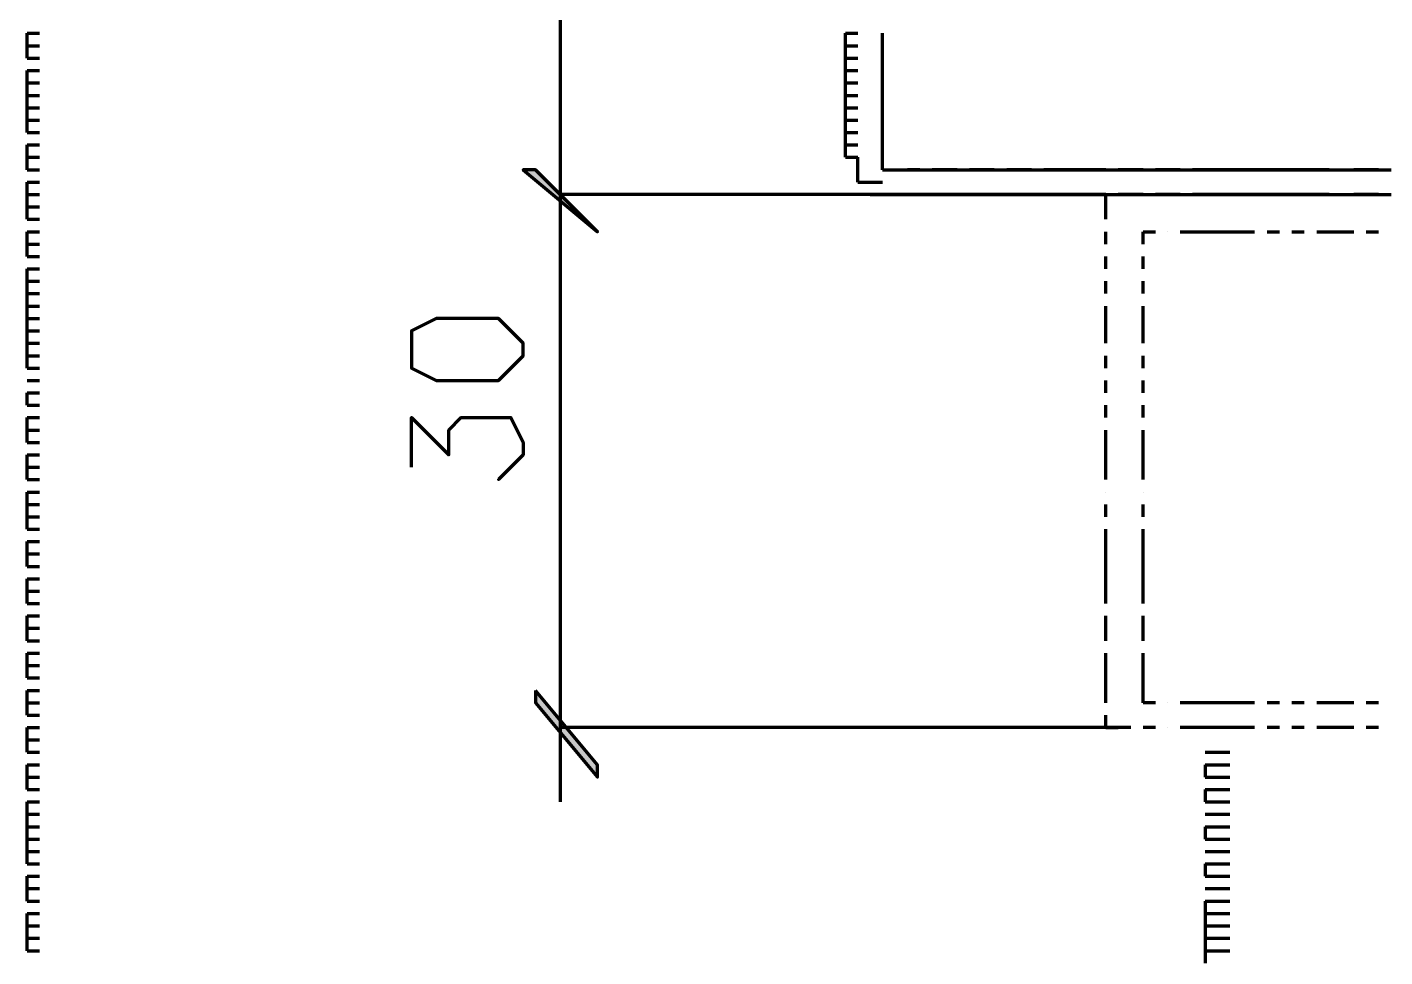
# Model space of a CAD drawing. Header units: inches. Extents: x 16 to 776, y 37 to 575.
# Drawn here: x 245.83 to 264.08, y 342.75 to 355.25 of the extents above; entities that cross this region are included whole.
import ezdxf

# ---------------------------------------------------------------- set-up
doc = ezdxf.new("R2010")
doc.units = ezdxf.units.IN
doc.header["$MEASUREMENT"] = 0
doc.layers.add('H', color=7, linetype='CONTINUOUS', lineweight=100)
doc.layers.add('P', color=250, linetype='CONTINUOUS', lineweight=100)

msp = doc.modelspace()

# ---------------------------------------------------------------- hatches: boundary and pattern name
at = {"layer": 'H', "linetype": 'Continuous'}
for points in [[(252.667, 353.333), (252.5, 353.333), (253.5, 352.5)], [(252.667, 346.333), (252.667, 346.167), (253.5, 345.333)], [(252.667, 346.167), (253.5, 345.333), (253.5, 345.167)]]:
    msp.add_hatch(color=0, dxfattribs=at).paths.add_polyline_path(points)

# ---------------------------------------------------------------- linework, layer by layer
at = {"layer": 'P', "color": 0, "linetype": 'Continuous'}
for points in [[(253, 389.333), (253, 352)], [(245.833, 355.167), (246, 355.167)], [(245.833, 355.167), (245.833, 355.167)], [(245.833, 355), (245.833, 355.167)], [(245.833, 355.167), (245.833, 355.167)], [(245.833, 355.167), (246, 355.167)], [(256.833, 355), (256.833, 355.167)], [(256.833, 355.167), (257, 355.167)], [(257.333, 355), (257.333, 355.167)], [(257.333, 355.167), (257.333, 355.167)], [(245.833, 355), (246, 355)], [(245.833, 355), (245.833, 355)], [(245.833, 354.833), (245.833, 355)], [(245.833, 355), (245.833, 355)], [(245.833, 355), (246, 355)], [(245.833, 355), (246, 355)], [(245.833, 355), (245.833, 355)], [(245.833, 355), (245.833, 355)], [(245.833, 355), (245.833, 355)], [(245.833, 355), (246, 355)], [(256.833, 354.833), (256.833, 355)], [(256.833, 355), (257, 355)], [(256.833, 355), (256.833, 355)], [(256.833, 355), (257, 355)], [(257.333, 354.833), (257.333, 355)], [(257.333, 355), (257.333, 355)], [(257.333, 355), (257.333, 355)], [(257.333, 355), (257.333, 355)], [(245.833, 354.833), (246, 354.833)], [(245.833, 354.833), (245.833, 354.833)], [(245.833, 354.833), (246, 354.833)], [(245.833, 354.833), (245.833, 354.833)], [(245.833, 354.833), (245.833, 354.833)], [(245.833, 354.833), (246, 354.833)], [(256.833, 354.667), (256.833, 354.833)], [(256.833, 354.833), (257, 354.833)], [(257.333, 354.667), (257.333, 354.833)], [(257.333, 354.833), (257.333, 354.833)], [(245.833, 354.667), (246, 354.667)], [(245.833, 354.667), (245.833, 354.667)], [(245.833, 354.5), (245.833, 354.667)], [(245.833, 354.667), (245.833, 354.667)], [(245.833, 354.667), (246, 354.667)], [(245.833, 354.667), (246, 354.667)], [(245.833, 354.667), (245.833, 354.667)], [(245.833, 354.667), (245.833, 354.667)], [(245.833, 354.667), (246, 354.667)], [(245.833, 354.667), (245.833, 354.667)], [(245.833, 354.667), (246, 354.667)], [(256.833, 354.5), (256.833, 354.667)], [(256.833, 354.667), (257, 354.667)], [(256.833, 354.667), (257, 354.667)], [(257.333, 354.5), (257.333, 354.667)], [(257.333, 354.667), (257.333, 354.667)], [(257.333, 354.667), (257.333, 354.667)], [(245.833, 354.5), (246, 354.5)], [(245.833, 354.5), (245.833, 354.5)], [(245.833, 354.333), (245.833, 354.5)], [(245.833, 354.5), (245.833, 354.5)], [(245.833, 354.5), (246, 354.5)], [(256.833, 354.333), (256.833, 354.5)], [(256.833, 354.5), (257, 354.5)], [(257.333, 354.333), (257.333, 354.5)], [(257.333, 354.5), (257.333, 354.5)], [(245.833, 354.333), (246, 354.333)], [(245.833, 354.333), (245.833, 354.333)], [(245.833, 354.167), (245.833, 354.333)], [(245.833, 354.333), (245.833, 354.333)], [(245.833, 354.333), (246, 354.333)], [(256.833, 354.167), (256.833, 354.333)], [(256.833, 354.333), (257, 354.333)], [(257.333, 354.167), (257.333, 354.333)], [(257.333, 354.333), (257.333, 354.333)], [(245.833, 354.167), (246, 354.167)], [(245.833, 354.167), (245.833, 354.167)], [(245.833, 354), (245.833, 354.167)], [(245.833, 354.167), (245.833, 354.167)], [(245.833, 354.167), (246, 354.167)], [(245.833, 354.167), (246, 354.167)], [(245.833, 354.167), (245.833, 354.167)], [(245.833, 354.167), (245.833, 354.167)], [(245.833, 354.167), (246, 354.167)], [(256.833, 354), (256.833, 354.167)], [(256.833, 354.167), (257, 354.167)], [(256.833, 354.167), (257, 354.167)], [(257.333, 354), (257.333, 354.167)], [(257.333, 354.167), (257.333, 354.167)], [(257.333, 354.167), (257.333, 354.167)], [(245.833, 354), (246, 354)], [(245.833, 354), (245.833, 354)], [(245.833, 353.833), (245.833, 354)], [(245.833, 354), (245.833, 354)], [(245.833, 354), (246, 354)], [(256.833, 353.833), (256.833, 354)], [(256.833, 354), (257, 354)], [(257.333, 353.833), (257.333, 354)], [(257.333, 354), (257.333, 354)], [(245.833, 353.833), (246, 353.833)], [(245.833, 353.833), (245.833, 353.833)], [(245.833, 353.833), (245.833, 353.833)], [(245.833, 353.833), (246, 353.833)], [(245.833, 353.833), (246, 353.833)], [(245.833, 353.833), (245.833, 353.833)], [(245.833, 353.833), (245.833, 353.833)], [(245.833, 353.833), (245.833, 353.833)], [(245.833, 353.833), (246, 353.833)], [(253, 353.833), (253, 344.833)], [(256.833, 353.833), (256.833, 353.833)], [(256.833, 353.833), (257, 353.833)], [(256.833, 353.667), (256.833, 353.833)], [(256.833, 353.833), (257, 353.833)], [(256.833, 353.833), (257, 353.833)], [(257.333, 353.833), (257.333, 353.833)], [(257.333, 353.833), (257.333, 353.833)], [(257.333, 353.667), (257.333, 353.833)], [(257.333, 353.833), (257.333, 353.833)], [(257.333, 353.833), (257.333, 353.833)], [(245.833, 353.667), (246, 353.667)], [(245.833, 353.667), (245.833, 353.667)], [(245.833, 353.5), (245.833, 353.667)], [(245.833, 353.667), (245.833, 353.667)], [(245.833, 353.667), (246, 353.667)], [(256.833, 353.5), (256.833, 353.667)], [(256.833, 353.667), (257, 353.667)], [(257.333, 353.5), (257.333, 353.667)], [(257.333, 353.667), (257.333, 353.667)], [(245.833, 353.5), (246, 353.5)], [(245.833, 353.5), (245.833, 353.5)], [(245.833, 353.333), (245.833, 353.5)], [(245.833, 353.5), (245.833, 353.5)], [(245.833, 353.5), (246, 353.5)], [(245.833, 353.333), (246, 353.333)], [(245.833, 353.333), (245.833, 353.333)], [(245.833, 353.333), (245.833, 353.333)], [(245.833, 353.333), (246, 353.333)], [(245.833, 353.333), (246, 353.333)], [(245.833, 353.333), (245.833, 353.333)], [(245.833, 353.333), (245.833, 353.333)], [(245.833, 353.333), (245.833, 353.333)], [(245.833, 353.333), (246, 353.333)], [(252.667, 353.333), (252.5, 353.333), (253.5, 352.5), (253.5, 352.5), (252.667, 353.333)], [(253.5, 352.5), (253.5, 352.5), (252.667, 353.333), (252.667, 353.333), (253.5, 352.5)], [(256.833, 353.5), (257, 353.5)], [(257, 353.333), (257, 353.5)], [(257, 353.167), (257, 353.333)], [(257, 353.333), (257, 353.333)], [(257, 353.333), (257, 353.333)], [(257, 353.333), (257, 353.333)], [(257.333, 353.333), (257.333, 353.5)], [(257.333, 353.5), (257.333, 353.5)], [(257.333, 353.333), (257.5, 353.333)], [(257.5, 353.333), (257.667, 353.333)], [(257.5, 353.333), (257.667, 353.333)], [(257.833, 353.333), (257.667, 353.333)], [(257.667, 353.333), (257.833, 353.333)], [(257.833, 353.333), (258, 353.333)], [(257.833, 353.333), (257.833, 353.333)], [(257.833, 353.333), (257.833, 353.333)], [(257.833, 353.333), (257.833, 353.333)], [(257.833, 353.333), (257.833, 353.333)], [(258.167, 353.333), (258, 353.333)], [(258, 353.333), (258.167, 353.333)], [(258.333, 353.333), (258.167, 353.333)], [(258.167, 353.333), (258.333, 353.333)], [(258.167, 353.333), (258.167, 353.333)], [(258.167, 353.333), (258.167, 353.333)], [(258.333, 353.333), (258.5, 353.333)], [(258.667, 353.333), (258.5, 353.333)], [(258.5, 353.333), (258.667, 353.333)], [(258.833, 353.333), (258.667, 353.333)], [(258.667, 353.333), (258.833, 353.333)], [(258.667, 353.333), (258.667, 353.333)], [(258.667, 353.333), (258.667, 353.333)], [(258.833, 353.333), (259, 353.333)], [(259.167, 353.333), (259, 353.333)], [(259, 353.333), (259.167, 353.333)], [(259, 353.333), (259, 353.333)], [(259, 353.333), (259, 353.333)], [(259.333, 353.333), (259.167, 353.333)], [(259.167, 353.333), (259.333, 353.333)], [(259.333, 353.333), (259.5, 353.333)], [(259.667, 353.333), (259.5, 353.333)], [(259.5, 353.333), (259.667, 353.333)], [(259.5, 353.333), (259.5, 353.333)], [(259.5, 353.333), (259.5, 353.333)], [(259.833, 353.333), (259.667, 353.333)], [(259.667, 353.333), (259.833, 353.333)], [(260, 353.333), (259.833, 353.333)], [(259.833, 353.333), (260, 353.333)], [(260.167, 353.333), (260, 353.333)], [(260, 353.333), (260.167, 353.333)], [(260, 353.333), (260, 353.333)], [(260.333, 353.333), (260.167, 353.333)], [(260.167, 353.333), (260.333, 353.333)], [(260.333, 353.333), (260.5, 353.333)], [(260.333, 353.333), (260.333, 353.333)], [(260.333, 353.333), (260.333, 353.333)], [(260.667, 353.333), (260.5, 353.333)], [(260.5, 353.333), (260.667, 353.333)], [(260.833, 353.333), (260.667, 353.333)], [(260.667, 353.333), (260.833, 353.333)], [(260.833, 353.333), (261, 353.333)], [(260.833, 353.333), (260.833, 353.333)], [(260.833, 353.333), (260.833, 353.333)], [(261.167, 353.333), (261, 353.333)], [(261, 353.333), (261.167, 353.333)], [(261.333, 353.333), (261.167, 353.333)], [(261.167, 353.333), (261.333, 353.333)], [(261.167, 353.333), (261.167, 353.333)], [(261.167, 353.333), (261.167, 353.333)], [(261.333, 353.333), (261.5, 353.333)], [(261.667, 353.333), (261.5, 353.333)], [(261.5, 353.333), (261.667, 353.333)], [(261.833, 353.333), (261.667, 353.333)], [(261.667, 353.333), (261.833, 353.333)], [(261.667, 353.333), (261.667, 353.333)], [(261.667, 353.333), (261.667, 353.333)], [(262, 353.333), (261.833, 353.333)], [(261.833, 353.333), (262, 353.333)], [(262.167, 353.333), (262, 353.333)], [(262, 353.333), (262.167, 353.333)], [(262, 353.333), (262, 353.333)], [(262.333, 353.333), (262.167, 353.333)], [(262.167, 353.333), (262.333, 353.333)], [(262.5, 353.333), (262.333, 353.333)], [(262.333, 353.333), (262.5, 353.333)], [(262.667, 353.333), (262.5, 353.333)], [(262.5, 353.333), (262.667, 353.333)], [(262.5, 353.333), (262.5, 353.333)], [(262.833, 353.333), (262.667, 353.333)], [(262.667, 353.333), (262.833, 353.333)], [(263, 353.333), (262.833, 353.333)], [(262.833, 353.333), (263, 353.333)], [(263.167, 353.333), (263, 353.333)], [(263, 353.333), (263.167, 353.333)], [(263, 353.333), (263, 353.333)], [(263.333, 353.333), (263.167, 353.333)], [(263.167, 353.333), (263.333, 353.333)], [(263.333, 353.333), (263.5, 353.333)], [(263.333, 353.333), (263.333, 353.333)], [(263.333, 353.333), (263.333, 353.333)], [(263.5, 353.333), (263.667, 353.333)], [(263.5, 353.333), (263.667, 353.333)], [(263.833, 353.333), (263.667, 353.333)], [(263.667, 353.333), (263.833, 353.333)], [(264, 353.333), (263.833, 353.333)], [(263.833, 353.333), (264, 353.333)], [(263.833, 353.333), (263.833, 353.333)], [(263.833, 353.333), (263.833, 353.333)], [(264, 353.333), (264.167, 353.333)], [(245.833, 353.167), (246, 353.167)], [(245.833, 353.167), (245.833, 353.167)], [(245.833, 353), (245.833, 353.167)], [(245.833, 353.167), (245.833, 353.167)], [(245.833, 353.167), (246, 353.167)], [(257, 353.167), (257.167, 353.167)], [(257.167, 353.167), (257.333, 353.167)], [(245.833, 353), (246, 353)], [(245.833, 353), (245.833, 353)], [(245.833, 352.833), (245.833, 353)], [(245.833, 353), (245.833, 353)], [(245.833, 353), (246, 353)], [(245.833, 353), (246, 353)], [(245.833, 353), (245.833, 353)], [(245.833, 353), (245.833, 353)], [(245.833, 353), (245.833, 353)], [(245.833, 353), (246, 353)], [(257.667, 353), (253, 353)], [(260.333, 353), (253, 353)], [(257.333, 353), (257.167, 353)], [(257.167, 353), (257.333, 353)], [(257.5, 353), (257.333, 353)], [(257.333, 353), (257.5, 353)], [(257.333, 353), (257.333, 353)], [(257.333, 353), (257.333, 353)], [(257.5, 353), (257.667, 353)], [(257.833, 353), (257.667, 353)], [(257.667, 353), (257.833, 353)], [(257.833, 353), (258, 353)], [(257.833, 353), (257.833, 353)], [(257.833, 353), (257.833, 353)], [(257.833, 353), (257.833, 353)], [(257.833, 353), (257.833, 353)], [(258.167, 353), (258, 353)], [(258, 353), (258.167, 353)], [(258.333, 353), (258.167, 353)], [(258.167, 353), (258.333, 353)], [(258.167, 353), (258.167, 353)], [(258.167, 353), (258.167, 353)], [(258.333, 353), (258.5, 353)], [(258.667, 353), (258.5, 353)], [(258.5, 353), (258.667, 353)], [(258.833, 353), (258.667, 353)], [(258.667, 353), (258.833, 353)], [(258.667, 353), (258.667, 353)], [(258.667, 353), (258.667, 353)], [(258.833, 353), (259, 353)], [(259.167, 353), (259, 353)], [(259, 353), (259.167, 353)], [(259, 353), (259, 353)], [(259, 353), (259, 353)], [(259.333, 353), (259.167, 353)], [(259.167, 353), (259.333, 353)], [(259.333, 353), (259.5, 353)], [(259.667, 353), (259.5, 353)], [(259.5, 353), (259.667, 353)], [(259.5, 353), (259.5, 353)], [(259.5, 353), (259.5, 353)], [(259.833, 353), (259.667, 353)], [(259.667, 353), (259.833, 353)], [(260, 353), (259.833, 353)], [(259.833, 353), (260, 353)], [(260.167, 353), (260, 353)], [(260, 353), (260.167, 353)], [(260, 353), (260, 353)], [(260.333, 353), (260.167, 353)], [(260.167, 353), (260.333, 353)], [(260.333, 353), (260.667, 353)], [(260.333, 352.667), (260.333, 353)], [(260.333, 353), (260.5, 353)], [(260.333, 353), (260.5, 353)], [(260.333, 353), (260.333, 353)], [(260.333, 353), (260.333, 353)], [(260.667, 353), (260.5, 353)], [(260.5, 353), (260.667, 353)], [(260.833, 353), (260.667, 353)], [(260.667, 353), (260.833, 353)], [(260.833, 353), (261, 353)], [(260.833, 353), (261, 353)], [(260.833, 353), (260.833, 353)], [(260.833, 353), (260.833, 353)], [(261.167, 353), (261, 353)], [(261, 353), (261.167, 353)], [(261.167, 353), (261.167, 353)], [(261.333, 353), (261.167, 353)], [(261.167, 353), (261.333, 353)], [(261.167, 353), (261.167, 353)], [(261.167, 353), (261.167, 353)], [(261.333, 353), (261.667, 353)], [(261.333, 353), (261.5, 353)], [(261.667, 353), (261.5, 353)], [(261.5, 353), (261.667, 353)], [(261.667, 353), (262, 353)], [(261.833, 353), (261.667, 353)], [(261.667, 353), (261.833, 353)], [(261.667, 353), (261.667, 353)], [(261.667, 353), (261.667, 353)], [(262, 353), (261.833, 353)], [(261.833, 353), (262, 353)], [(262, 353), (262.333, 353)], [(262.167, 353), (262, 353)], [(262, 353), (262.167, 353)], [(262, 353), (262, 353)], [(262.333, 353), (262.167, 353)], [(262.167, 353), (262.333, 353)], [(262.5, 353), (262.333, 353)], [(262.333, 353), (262.5, 353)], [(262.5, 353), (262.667, 353)], [(262.667, 353), (262.5, 353)], [(262.5, 353), (262.667, 353)], [(262.5, 353), (262.5, 353)], [(262.833, 353), (262.667, 353)], [(262.667, 353), (262.833, 353)], [(262.833, 353), (263, 353)], [(263, 353), (262.833, 353)], [(262.833, 353), (263, 353)], [(263.167, 353), (263, 353)], [(263, 353), (263.167, 353)], [(263, 353), (263, 353)], [(263.167, 353), (263.333, 353)], [(263.333, 353), (263.167, 353)], [(263.167, 353), (263.333, 353)], [(263.333, 353), (263.667, 353)], [(263.333, 353), (263.5, 353)], [(263.333, 353), (263.333, 353)], [(263.333, 353), (263.333, 353)], [(263.5, 353), (263.667, 353)], [(263.5, 353), (263.667, 353)], [(263.833, 353), (263.667, 353)], [(263.667, 353), (263.833, 353)], [(263.833, 353), (264, 353)], [(264, 353), (263.833, 353)], [(263.833, 353), (264, 353)], [(263.833, 353), (263.833, 353)], [(263.833, 353), (263.833, 353)], [(264, 353), (264.167, 353)], [(245.833, 352.833), (246, 352.833)], [(245.833, 352.833), (245.833, 352.833)], [(245.833, 352.667), (245.833, 352.833)], [(245.833, 352.833), (245.833, 352.833)], [(245.833, 352.833), (246, 352.833)], [(245.833, 352.667), (246, 352.667)], [(245.833, 352.667), (245.833, 352.667)], [(245.833, 352.667), (245.833, 352.667)], [(245.833, 352.667), (246, 352.667)], [(245.833, 352.5), (246, 352.5)], [(245.833, 352.5), (245.833, 352.5)], [(245.833, 352.333), (245.833, 352.5)], [(245.833, 352.5), (245.833, 352.5)], [(245.833, 352.5), (246, 352.5)], [(245.833, 352.5), (246, 352.5)], [(245.833, 352.5), (245.833, 352.5)], [(245.833, 352.5), (245.833, 352.5)], [(245.833, 352.5), (245.833, 352.5)], [(245.833, 352.5), (246, 352.5)], [(260.333, 352.333), (260.333, 352.5)], [(260.833, 352.5), (261, 352.5)], [(260.833, 352.333), (260.833, 352.5)], [(260.833, 352.5), (260.833, 352.5)], [(261.167, 352.5), (261.167, 352.5)], [(261.333, 352.5), (261.667, 352.5)], [(261.667, 352.5), (262, 352.5)], [(262, 352.5), (262.333, 352.5)], [(262.5, 352.5), (262.667, 352.5)], [(262.833, 352.5), (263, 352.5)], [(263.167, 352.5), (263.333, 352.5)], [(263.333, 352.5), (263.667, 352.5)], [(263.833, 352.5), (264, 352.5)], [(245.833, 352.333), (246, 352.333)], [(245.833, 352.333), (245.833, 352.333)], [(245.833, 352.167), (245.833, 352.333)], [(245.833, 352.333), (245.833, 352.333)], [(245.833, 352.333), (246, 352.333)], [(245.833, 352.167), (246, 352.167)], [(245.833, 352.167), (245.833, 352.167)], [(245.833, 352.167), (245.833, 352.167)], [(245.833, 352.167), (246, 352.167)], [(260.333, 352), (260.333, 352.167)], [(260.833, 352), (260.833, 352.167)], [(245.833, 352), (246, 352)], [(245.833, 352), (245.833, 352)], [(245.833, 351.833), (245.833, 352)], [(245.833, 352), (245.833, 352)], [(245.833, 352), (246, 352)], [(245.833, 352), (246, 352)], [(245.833, 352), (245.833, 352)], [(245.833, 352), (245.833, 352)], [(245.833, 352), (245.833, 352)], [(245.833, 352), (246, 352)], [(245.833, 351.833), (246, 351.833)], [(245.833, 351.833), (245.833, 351.833)], [(245.833, 351.667), (245.833, 351.833)], [(245.833, 351.833), (245.833, 351.833)], [(245.833, 351.833), (246, 351.833)], [(260.333, 351.667), (260.333, 351.833)], [(260.833, 351.667), (260.833, 351.833)], [(245.833, 351.667), (246, 351.667)], [(245.833, 351.667), (245.833, 351.667)], [(245.833, 351.5), (245.833, 351.667)], [(245.833, 351.667), (245.833, 351.667)], [(245.833, 351.667), (246, 351.667)], [(245.833, 351.667), (246, 351.667)], [(245.833, 351.667), (245.833, 351.667)], [(245.833, 351.667), (245.833, 351.667)], [(245.833, 351.667), (246, 351.667)], [(245.833, 351.5), (246, 351.5)], [(245.833, 351.5), (245.833, 351.5)], [(245.833, 351.333), (245.833, 351.5)], [(245.833, 351.5), (245.833, 351.5)], [(245.833, 351.5), (246, 351.5)], [(260.333, 351.167), (260.333, 351.5)], [(260.833, 351.167), (260.833, 351.5)], [(245.833, 351.333), (246, 351.333)], [(245.833, 351.333), (245.833, 351.333)], [(245.833, 351.167), (245.833, 351.333)], [(245.833, 351.333), (245.833, 351.333)], [(245.833, 351.333), (246, 351.333)], [(251, 350.833), (251, 350.667), (251.333, 350.5), (251.667, 350.5), (251.833, 350.5), (252.167, 350.5), (252.333, 350.667), (252.5, 350.833), (252.5, 351), (252.333, 351.167), (252.167, 351.333), (251.833, 351.333), (251.667, 351.333), (251.333, 351.333), (251, 351.167), (251, 351), (251, 350.833)], [(245.833, 351.167), (246, 351.167)], [(245.833, 351.167), (245.833, 351.167)], [(245.833, 351), (245.833, 351.167)], [(245.833, 351.167), (245.833, 351.167)], [(245.833, 351.167), (246, 351.167)], [(245.833, 351.167), (246, 351.167)], [(245.833, 351.167), (245.833, 351.167)], [(245.833, 351.167), (245.833, 351.167)], [(245.833, 351.167), (246, 351.167)], [(260.333, 351), (260.333, 351.167)], [(260.833, 351), (260.833, 351.167)], [(245.833, 351), (246, 351)], [(245.833, 351), (245.833, 351)], [(245.833, 350.833), (245.833, 351)], [(245.833, 351), (245.833, 351)], [(245.833, 351), (246, 351)], [(245.833, 350.833), (246, 350.833)], [(245.833, 350.833), (245.833, 350.833)], [(245.833, 350.667), (245.833, 350.833)], [(245.833, 350.833), (245.833, 350.833)], [(245.833, 350.833), (246, 350.833)], [(245.833, 350.833), (246, 350.833)], [(245.833, 350.833), (245.833, 350.833)], [(245.833, 350.833), (245.833, 350.833)], [(245.833, 350.833), (245.833, 350.833)], [(245.833, 350.833), (246, 350.833)], [(260.333, 350.667), (260.333, 350.833)], [(260.833, 350.667), (260.833, 350.833)], [(245.833, 350.667), (246, 350.667)], [(245.833, 350.667), (245.833, 350.667)], [(245.833, 350.667), (246, 350.667)], [(245.833, 350.667), (245.833, 350.667)], [(245.833, 350.667), (245.833, 350.667)], [(245.833, 350.667), (246, 350.667)], [(245.833, 350.5), (246, 350.5)], [(245.833, 350.5), (245.833, 350.5)], [(245.833, 350.5), (245.833, 350.5)], [(245.833, 350.5), (246, 350.5)], [(245.833, 350.5), (245.833, 350.5)], [(245.833, 350.5), (246, 350.5)], [(260.333, 350.333), (260.333, 350.5)], [(260.833, 350.333), (260.833, 350.5)], [(245.833, 350.333), (246, 350.333)], [(245.833, 350.333), (245.833, 350.333)], [(245.833, 350.167), (245.833, 350.333)], [(245.833, 350.333), (245.833, 350.333)], [(245.833, 350.333), (246, 350.333)], [(245.833, 350.333), (246, 350.333)], [(245.833, 350.333), (245.833, 350.333)], [(245.833, 350.333), (245.833, 350.333)], [(245.833, 350.333), (245.833, 350.333)], [(245.833, 350.333), (246, 350.333)], [(245.833, 350.167), (246, 350.167)], [(245.833, 350.167), (245.833, 350.167)], [(245.833, 350.167), (246, 350.167)], [(245.833, 350.167), (245.833, 350.167)], [(245.833, 350.167), (245.833, 350.167)], [(245.833, 350.167), (246, 350.167)], [(260.333, 350), (260.333, 350.167)], [(260.833, 350), (260.833, 350.167)], [(245.833, 350), (246, 350)], [(245.833, 350), (245.833, 350)], [(245.833, 349.833), (245.833, 350)], [(245.833, 350), (245.833, 350)], [(245.833, 350), (246, 350)], [(245.833, 350), (246, 350)], [(245.833, 350), (245.833, 350)], [(245.833, 350), (245.833, 350)], [(245.833, 350), (246, 350)], [(245.833, 350), (245.833, 350)], [(245.833, 350), (246, 350)], [(251, 349.333), (251, 350), (251.5, 349.5), (251.5, 349.833), (251.667, 350), (251.667, 350), (251.833, 350), (252, 350), (252.167, 350), (252.333, 350), (252.5, 349.667), (252.5, 349.5), (252.333, 349.333), (252.167, 349.167), (252.167, 349.167)], [(245.833, 349.833), (246, 349.833)], [(245.833, 349.833), (245.833, 349.833)], [(245.833, 349.667), (245.833, 349.833)], [(245.833, 349.833), (245.833, 349.833)], [(245.833, 349.833), (246, 349.833)], [(260.333, 349.5), (260.333, 349.833)], [(260.833, 349.5), (260.833, 349.833)], [(245.833, 349.667), (246, 349.667)], [(245.833, 349.667), (245.833, 349.667)], [(245.833, 349.667), (246, 349.667)], [(245.833, 349.667), (245.833, 349.667)], [(245.833, 349.667), (245.833, 349.667)], [(245.833, 349.667), (246, 349.667)], [(245.833, 349.5), (246, 349.5)], [(245.833, 349.5), (245.833, 349.5)], [(245.833, 349.333), (245.833, 349.5)], [(245.833, 349.5), (245.833, 349.5)], [(245.833, 349.5), (246, 349.5)], [(245.833, 349.5), (246, 349.5)], [(245.833, 349.5), (245.833, 349.5)], [(245.833, 349.5), (245.833, 349.5)], [(245.833, 349.5), (246, 349.5)], [(245.833, 349.5), (245.833, 349.5)], [(245.833, 349.5), (246, 349.5)], [(260.333, 349.167), (260.333, 349.5)], [(260.833, 349.167), (260.833, 349.5)], [(245.833, 349.333), (246, 349.333)], [(245.833, 349.333), (245.833, 349.333)], [(245.833, 349.167), (245.833, 349.333)], [(245.833, 349.333), (245.833, 349.333)], [(245.833, 349.333), (246, 349.333)], [(245.833, 349.167), (246, 349.167)], [(245.833, 349.167), (245.833, 349.167)], [(245.833, 349.167), (246, 349.167)], [(245.833, 349.167), (245.833, 349.167)], [(245.833, 349.167), (245.833, 349.167)], [(245.833, 349.167), (246, 349.167)], [(245.833, 349), (246, 349)], [(245.833, 349), (245.833, 349)], [(245.833, 348.833), (245.833, 349)], [(245.833, 349), (245.833, 349)], [(245.833, 349), (246, 349)], [(245.833, 349), (246, 349)], [(245.833, 349), (245.833, 349)], [(245.833, 349), (245.833, 349)], [(245.833, 349), (246, 349)], [(245.833, 349), (245.833, 349)], [(245.833, 349), (246, 349)], [(260.333, 349), (260.333, 349)], [(260.833, 349), (260.833, 349)], [(245.833, 348.833), (246, 348.833)], [(245.833, 348.833), (245.833, 348.833)], [(245.833, 348.667), (245.833, 348.833)], [(245.833, 348.833), (245.833, 348.833)], [(245.833, 348.833), (246, 348.833)], [(260.333, 348.667), (260.333, 348.833)], [(260.833, 348.667), (260.833, 348.833)], [(245.833, 348.667), (246, 348.667)], [(245.833, 348.667), (245.833, 348.667)], [(245.833, 348.5), (245.833, 348.667)], [(245.833, 348.667), (245.833, 348.667)], [(245.833, 348.667), (246, 348.667)], [(245.833, 348.667), (246, 348.667)], [(245.833, 348.667), (245.833, 348.667)], [(245.833, 348.667), (245.833, 348.667)], [(245.833, 348.667), (245.833, 348.667)], [(245.833, 348.667), (246, 348.667)], [(245.833, 348.5), (246, 348.5)], [(245.833, 348.5), (245.833, 348.5)], [(245.833, 348.5), (245.833, 348.5)], [(245.833, 348.5), (246, 348.5)], [(260.333, 348.167), (260.333, 348.5)], [(260.833, 348.167), (260.833, 348.5)], [(245.833, 348.333), (246, 348.333)], [(245.833, 348.333), (245.833, 348.333)], [(245.833, 348.167), (245.833, 348.333)], [(245.833, 348.333), (245.833, 348.333)], [(245.833, 348.333), (246, 348.333)], [(245.833, 348.167), (246, 348.167)], [(245.833, 348.167), (245.833, 348.167)], [(245.833, 348), (245.833, 348.167)], [(245.833, 348.167), (245.833, 348.167)], [(245.833, 348.167), (246, 348.167)], [(245.833, 348.167), (246, 348.167)], [(245.833, 348.167), (245.833, 348.167)], [(245.833, 348.167), (245.833, 348.167)], [(245.833, 348.167), (245.833, 348.167)], [(245.833, 348.167), (246, 348.167)], [(260.333, 347.833), (260.333, 348.167)], [(260.833, 347.833), (260.833, 348.167)], [(245.833, 348), (246, 348)], [(245.833, 348), (245.833, 348)], [(245.833, 348), (245.833, 348)], [(245.833, 348), (246, 348)], [(245.833, 347.833), (246, 347.833)], [(245.833, 347.833), (245.833, 347.833)], [(245.833, 347.667), (245.833, 347.833)], [(245.833, 347.833), (245.833, 347.833)], [(245.833, 347.833), (246, 347.833)], [(245.833, 347.833), (246, 347.833)], [(245.833, 347.833), (245.833, 347.833)], [(245.833, 347.833), (245.833, 347.833)], [(245.833, 347.833), (245.833, 347.833)], [(245.833, 347.833), (246, 347.833)], [(245.833, 347.667), (246, 347.667)], [(245.833, 347.667), (245.833, 347.667)], [(245.833, 347.5), (245.833, 347.667)], [(245.833, 347.667), (245.833, 347.667)], [(245.833, 347.667), (246, 347.667)], [(260.333, 347.5), (260.333, 347.833)], [(260.833, 347.5), (260.833, 347.833)], [(245.833, 347.5), (246, 347.5)], [(245.833, 347.5), (245.833, 347.5)], [(245.833, 347.5), (245.833, 347.5)], [(245.833, 347.5), (246, 347.5)], [(245.833, 347.333), (246, 347.333)], [(245.833, 347.333), (245.833, 347.333)], [(245.833, 347.167), (245.833, 347.333)], [(245.833, 347.333), (245.833, 347.333)], [(245.833, 347.333), (246, 347.333)], [(245.833, 347.333), (246, 347.333)], [(245.833, 347.333), (245.833, 347.333)], [(245.833, 347.333), (245.833, 347.333)], [(245.833, 347.333), (245.833, 347.333)], [(245.833, 347.333), (246, 347.333)], [(260.333, 347.167), (260.333, 347.333)], [(260.833, 347.167), (260.833, 347.333)], [(245.833, 347.167), (246, 347.167)], [(245.833, 347.167), (245.833, 347.167)], [(245.833, 347), (245.833, 347.167)], [(245.833, 347.167), (245.833, 347.167)], [(245.833, 347.167), (246, 347.167)], [(260.333, 347), (260.333, 347.167)], [(260.833, 347), (260.833, 347.167)], [(245.833, 347), (246, 347)], [(245.833, 347), (245.833, 347)], [(245.833, 347), (245.833, 347)], [(245.833, 347), (246, 347)], [(245.833, 347), (246, 347)], [(245.833, 347), (245.833, 347)], [(245.833, 347), (245.833, 347)], [(245.833, 347), (246, 347)], [(245.833, 347), (246, 347)], [(245.833, 347), (245.833, 347)], [(245.833, 347), (245.833, 347)], [(245.833, 347), (246, 347)], [(245.833, 346.833), (246, 346.833)], [(245.833, 346.833), (245.833, 346.833)], [(245.833, 346.667), (245.833, 346.833)], [(245.833, 346.833), (245.833, 346.833)], [(245.833, 346.833), (246, 346.833)], [(260.333, 346.5), (260.333, 346.833)], [(260.833, 346.5), (260.833, 346.833)], [(245.833, 346.667), (246, 346.667)], [(245.833, 346.667), (245.833, 346.667)], [(245.833, 346.5), (245.833, 346.667)], [(245.833, 346.667), (245.833, 346.667)], [(245.833, 346.667), (246, 346.667)], [(245.833, 346.5), (246, 346.5)], [(245.833, 346.5), (245.833, 346.5)], [(245.833, 346.5), (245.833, 346.5)], [(245.833, 346.5), (246, 346.5)], [(245.833, 346.5), (246, 346.5)], [(245.833, 346.5), (245.833, 346.5)], [(245.833, 346.5), (245.833, 346.5)], [(245.833, 346.5), (245.833, 346.5)], [(245.833, 346.5), (246, 346.5)], [(260.333, 346.167), (260.333, 346.5)], [(260.833, 346.167), (260.833, 346.5)], [(245.833, 346.333), (246, 346.333)], [(245.833, 346.333), (245.833, 346.333)], [(245.833, 346.167), (245.833, 346.333)], [(245.833, 346.333), (245.833, 346.333)], [(245.833, 346.333), (246, 346.333)], [(252.667, 346.333), (252.667, 346.167), (253.5, 345.167), (253.5, 345.333), (252.667, 346.333)], [(245.833, 346.167), (246, 346.167)], [(245.833, 346.167), (245.833, 346.167)], [(245.833, 346), (245.833, 346.167)], [(245.833, 346.167), (245.833, 346.167)], [(245.833, 346.167), (246, 346.167)], [(261, 346.167), (260.833, 346.167)], [(260.833, 346.167), (260.833, 346.167)], [(261.167, 346.167), (261.167, 346.167)], [(261.667, 346.167), (261.333, 346.167)], [(262, 346.167), (261.667, 346.167)], [(262.333, 346.167), (262, 346.167)], [(262.667, 346.167), (262.5, 346.167)], [(263, 346.167), (262.833, 346.167)], [(263.333, 346.167), (263.167, 346.167)], [(263.667, 346.167), (263.333, 346.167)], [(264, 346.167), (263.833, 346.167)], [(245.833, 346), (246, 346)], [(245.833, 346), (245.833, 346)], [(245.833, 346), (245.833, 346)], [(245.833, 346), (246, 346)], [(245.833, 346), (246, 346)], [(245.833, 346), (245.833, 346)], [(245.833, 346), (245.833, 346)], [(245.833, 346), (245.833, 346)], [(245.833, 346), (246, 346)], [(260.333, 345.833), (260.333, 346)], [(245.833, 345.833), (246, 345.833)], [(245.833, 345.833), (245.833, 345.833)], [(245.833, 345.667), (245.833, 345.833)], [(245.833, 345.833), (245.833, 345.833)], [(245.833, 345.833), (246, 345.833)], [(245.833, 345.667), (246, 345.667)], [(245.833, 345.667), (245.833, 345.667)], [(245.833, 345.5), (245.833, 345.667)], [(245.833, 345.667), (245.833, 345.667)], [(245.833, 345.667), (246, 345.667)], [(245.833, 345.667), (246, 345.667)], [(245.833, 345.667), (245.833, 345.667)], [(245.833, 345.667), (245.833, 345.667)], [(245.833, 345.667), (245.833, 345.667)], [(245.833, 345.667), (246, 345.667)], [(260.333, 345.833), (253, 345.833)], [(260.667, 345.833), (260.333, 345.833)], [(260.333, 345.833), (260.5, 345.833)], [(261, 345.833), (260.833, 345.833)], [(261.167, 345.833), (261.167, 345.833)], [(261.667, 345.833), (261.333, 345.833)], [(262, 345.833), (261.667, 345.833)], [(262.333, 345.833), (262, 345.833)], [(262.667, 345.833), (262.5, 345.833)], [(263, 345.833), (262.833, 345.833)], [(263.333, 345.833), (263.167, 345.833)], [(263.667, 345.833), (263.333, 345.833)], [(264, 345.833), (263.833, 345.833)], [(245.833, 345.5), (246, 345.5)], [(245.833, 345.5), (245.833, 345.5)], [(245.833, 345.5), (245.833, 345.5)], [(245.833, 345.5), (246, 345.5)], [(261.667, 345.5), (261.833, 345.5)], [(261.833, 345.5), (262, 345.5)], [(245.833, 345.333), (246, 345.333)], [(245.833, 345.333), (245.833, 345.333)], [(245.833, 345.167), (245.833, 345.333)], [(245.833, 345.333), (245.833, 345.333)], [(245.833, 345.333), (246, 345.333)], [(261.667, 345.333), (261.833, 345.333)], [(261.667, 345.333), (261.667, 345.167)], [(261.667, 345.333), (261.833, 345.333)], [(261.833, 345.333), (262, 345.333)], [(261.833, 345.333), (262, 345.333)], [(245.833, 345.167), (246, 345.167)], [(245.833, 345.167), (245.833, 345.167)], [(245.833, 345), (245.833, 345.167)], [(245.833, 345.167), (245.833, 345.167)], [(245.833, 345.167), (246, 345.167)], [(245.833, 345.167), (246, 345.167)], [(245.833, 345.167), (245.833, 345.167)], [(245.833, 345.167), (245.833, 345.167)], [(245.833, 345.167), (245.833, 345.167)], [(245.833, 345.167), (246, 345.167)], [(261.667, 345.167), (261.833, 345.167)], [(261.667, 345.167), (261.833, 345.167)], [(261.667, 345.167), (261.833, 345.167)], [(261.667, 345.167), (261.833, 345.167)], [(261.667, 345.167), (261.833, 345.167)], [(261.667, 345.167), (261.833, 345.167)], [(261.833, 345.167), (262, 345.167)], [(261.833, 345.167), (262, 345.167)], [(261.833, 345.167), (262, 345.167)], [(261.833, 345.167), (262, 345.167)], [(261.833, 345.167), (262, 345.167)], [(261.833, 345.167), (262, 345.167)], [(245.833, 345), (246, 345)], [(245.833, 345), (245.833, 345)], [(245.833, 345), (246, 345)], [(245.833, 345), (245.833, 345)], [(245.833, 345), (245.833, 345)], [(245.833, 345), (246, 345)], [(261.667, 345), (261.833, 345)], [(261.667, 345), (261.667, 344.833)], [(261.667, 345), (261.833, 345)], [(261.833, 345), (262, 345)], [(261.833, 345), (262, 345)], [(245.833, 344.833), (246, 344.833)], [(245.833, 344.833), (245.833, 344.833)], [(245.833, 344.667), (245.833, 344.833)], [(245.833, 344.833), (245.833, 344.833)], [(245.833, 344.833), (246, 344.833)], [(245.833, 344.833), (246, 344.833)], [(245.833, 344.833), (245.833, 344.833)], [(245.833, 344.833), (245.833, 344.833)], [(245.833, 344.833), (246, 344.833)], [(245.833, 344.833), (245.833, 344.833)], [(245.833, 344.833), (246, 344.833)], [(261.667, 344.833), (261.833, 344.833)], [(261.667, 344.833), (261.667, 344.833)], [(261.667, 344.833), (261.833, 344.833)], [(261.667, 344.833), (261.833, 344.833)], [(261.667, 344.833), (261.833, 344.833)], [(261.667, 344.833), (261.833, 344.833)], [(261.833, 344.833), (262, 344.833)], [(261.833, 344.833), (262, 344.833)], [(261.833, 344.833), (262, 344.833)], [(261.833, 344.833), (262, 344.833)], [(261.833, 344.833), (262, 344.833)], [(245.833, 344.667), (246, 344.667)], [(245.833, 344.667), (245.833, 344.667)], [(245.833, 344.5), (245.833, 344.667)], [(245.833, 344.667), (245.833, 344.667)], [(245.833, 344.667), (246, 344.667)], [(261.667, 344.667), (261.833, 344.667)], [(261.667, 344.667), (261.833, 344.667)], [(261.667, 344.667), (261.833, 344.667)], [(261.833, 344.667), (262, 344.667)], [(261.833, 344.667), (262, 344.667)], [(261.833, 344.667), (262, 344.667)], [(245.833, 344.5), (246, 344.5)], [(245.833, 344.5), (245.833, 344.5)], [(245.833, 344.333), (245.833, 344.5)], [(245.833, 344.5), (245.833, 344.5)], [(245.833, 344.5), (246, 344.5)], [(261.667, 344.5), (261.833, 344.5)], [(261.667, 344.5), (261.667, 344.333)], [(261.667, 344.5), (261.833, 344.5)], [(261.833, 344.5), (262, 344.5)], [(261.833, 344.5), (262, 344.5)], [(245.833, 344.333), (246, 344.333)], [(245.833, 344.333), (245.833, 344.333)], [(245.833, 344.167), (245.833, 344.333)], [(245.833, 344.333), (245.833, 344.333)], [(245.833, 344.333), (246, 344.333)], [(245.833, 344.333), (246, 344.333)], [(245.833, 344.333), (245.833, 344.333)], [(245.833, 344.333), (245.833, 344.333)], [(245.833, 344.333), (246, 344.333)], [(261.667, 344.333), (261.833, 344.333)], [(261.667, 344.333), (261.667, 344.333)], [(261.667, 344.333), (261.833, 344.333)], [(261.667, 344.333), (261.833, 344.333)], [(261.667, 344.333), (261.833, 344.333)], [(261.667, 344.333), (261.833, 344.333)], [(261.833, 344.333), (262, 344.333)], [(261.833, 344.333), (262, 344.333)], [(261.833, 344.333), (262, 344.333)], [(261.833, 344.333), (262, 344.333)], [(261.833, 344.333), (262, 344.333)], [(245.833, 344.167), (246, 344.167)], [(245.833, 344.167), (245.833, 344.167)], [(245.833, 344), (245.833, 344.167)], [(245.833, 344.167), (245.833, 344.167)], [(245.833, 344.167), (246, 344.167)], [(261.667, 344.167), (261.833, 344.167)], [(261.667, 344.167), (261.833, 344.167)], [(261.667, 344.167), (261.833, 344.167)], [(261.833, 344.167), (262, 344.167)], [(261.833, 344.167), (262, 344.167)], [(261.833, 344.167), (262, 344.167)], [(245.833, 344), (246, 344)], [(245.833, 344), (245.833, 344)], [(245.833, 344), (245.833, 344)], [(245.833, 344), (246, 344)], [(245.833, 344), (246, 344)], [(245.833, 344), (245.833, 344)], [(245.833, 344), (245.833, 344)], [(245.833, 344), (245.833, 344)], [(245.833, 344), (246, 344)], [(245.833, 343.833), (246, 343.833)], [(245.833, 343.833), (245.833, 343.833)], [(245.833, 343.667), (245.833, 343.833)], [(245.833, 343.833), (245.833, 343.833)], [(245.833, 343.833), (246, 343.833)], [(261.667, 344), (261.833, 344)], [(261.667, 344), (261.667, 344)], [(261.667, 344), (261.833, 344)], [(261.667, 344), (261.833, 344)], [(261.667, 344), (261.667, 343.833)], [(261.667, 344), (261.833, 344)], [(261.667, 343.833), (261.833, 343.833)], [(261.667, 343.833), (261.833, 343.833)], [(261.667, 343.833), (261.833, 343.833)], [(261.833, 344), (262, 344)], [(261.833, 344), (262, 344)], [(261.833, 344), (262, 344)], [(261.833, 344), (262, 344)], [(261.833, 343.833), (262, 343.833)], [(261.833, 343.833), (262, 343.833)], [(261.833, 343.833), (262, 343.833)], [(245.833, 343.667), (246, 343.667)], [(245.833, 343.667), (245.833, 343.667)], [(245.833, 343.5), (245.833, 343.667)], [(245.833, 343.667), (245.833, 343.667)], [(245.833, 343.667), (246, 343.667)], [(261.667, 343.667), (261.833, 343.667)], [(261.667, 343.667), (261.833, 343.667)], [(261.667, 343.667), (261.833, 343.667)], [(261.833, 343.667), (262, 343.667)], [(261.833, 343.667), (262, 343.667)], [(261.833, 343.667), (262, 343.667)], [(245.833, 343.5), (246, 343.5)], [(245.833, 343.5), (245.833, 343.5)], [(245.833, 343.5), (245.833, 343.5)], [(245.833, 343.5), (246, 343.5)], [(245.833, 343.5), (246, 343.5)], [(245.833, 343.5), (245.833, 343.5)], [(245.833, 343.5), (245.833, 343.5)], [(245.833, 343.5), (245.833, 343.5)], [(245.833, 343.5), (246, 343.5)], [(261.667, 343.5), (261.833, 343.5)], [(261.667, 343.5), (261.667, 343.5)], [(261.667, 343.5), (261.833, 343.5)], [(261.667, 343.5), (261.833, 343.5)], [(261.667, 343.5), (261.667, 343.333)], [(261.667, 343.5), (261.833, 343.5)], [(261.833, 343.5), (262, 343.5)], [(261.833, 343.5), (262, 343.5)], [(261.833, 343.5), (262, 343.5)], [(261.833, 343.5), (262, 343.5)], [(245.833, 343.333), (246, 343.333)], [(245.833, 343.333), (245.833, 343.333)], [(245.833, 343.167), (245.833, 343.333)], [(245.833, 343.333), (245.833, 343.333)], [(245.833, 343.333), (246, 343.333)], [(261.667, 343.333), (261.833, 343.333)], [(261.667, 343.333), (261.667, 343.167)], [(261.667, 343.333), (261.833, 343.333)], [(261.833, 343.333), (262, 343.333)], [(261.833, 343.333), (262, 343.333)], [(245.833, 343.167), (246, 343.167)], [(245.833, 343.167), (245.833, 343.167)], [(245.833, 343), (245.833, 343.167)], [(245.833, 343.167), (245.833, 343.167)], [(245.833, 343.167), (246, 343.167)], [(261.667, 343.167), (261.833, 343.167)], [(261.667, 343.167), (261.667, 343)], [(261.667, 343.167), (261.833, 343.167)], [(261.833, 343.167), (262, 343.167)], [(261.833, 343.167), (262, 343.167)], [(245.833, 343), (246, 343)], [(245.833, 343), (245.833, 343)], [(245.833, 342.833), (245.833, 343)], [(245.833, 343), (245.833, 343)], [(245.833, 343), (246, 343)], [(245.833, 343), (246, 343)], [(245.833, 343), (245.833, 343)], [(245.833, 343), (245.833, 343)], [(245.833, 343), (245.833, 343)], [(245.833, 343), (246, 343)], [(261.667, 343), (261.833, 343)], [(261.667, 343), (261.833, 343)], [(261.667, 343), (261.833, 343)], [(261.667, 343), (261.667, 342.833)], [(261.667, 343), (261.833, 343)], [(261.833, 343), (262, 343)], [(261.833, 343), (262, 343)], [(261.833, 343), (262, 343)], [(261.833, 343), (262, 343)], [(245.833, 342.833), (246, 342.833)], [(245.833, 342.833), (245.833, 342.833)], [(245.833, 342.833), (246, 342.833)], [(245.833, 342.833), (245.833, 342.833)], [(245.833, 342.833), (245.833, 342.833)], [(245.833, 342.833), (246, 342.833)], [(261.667, 342.833), (261.833, 342.833)], [(261.667, 342.833), (261.667, 342.667)], [(261.667, 342.833), (261.833, 342.833)], [(261.833, 342.833), (262, 342.833)], [(261.833, 342.833), (262, 342.833)]]:
    msp.add_lwpolyline(points, dxfattribs=at)

doc.saveas('drawing.dxf')
